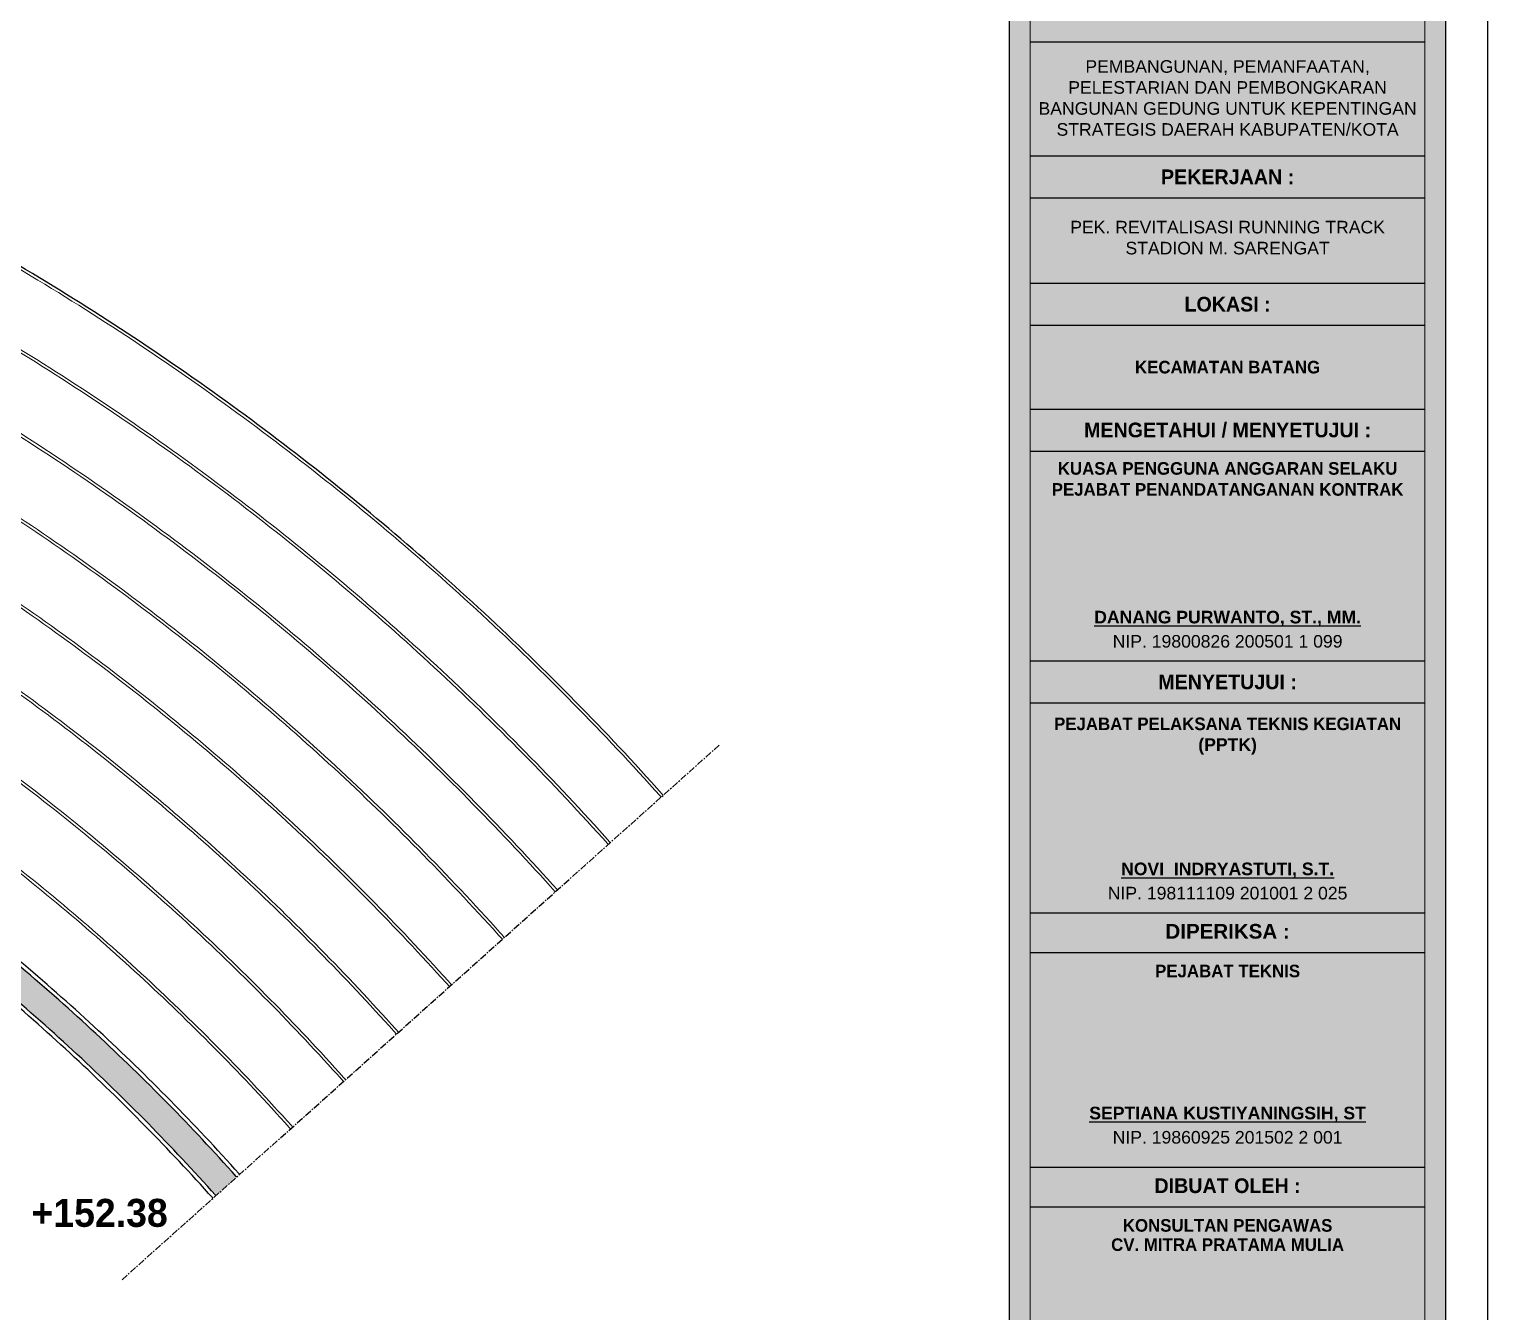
# Model space of a CAD drawing. Header units: centimetres. Extents: x -292707 to 138715, y -53922 to 66277.
# Drawn here: x 41609 to 44215, y -10887 to -8594 of the extents above; entities that cross this region are included whole.
import ezdxf
from ezdxf.xclip import XClip

# ---------------------------------------------------------------- set-up
doc = ezdxf.new("R2010")
doc.units = ezdxf.units.CM
doc.header["$XCLIPFRAME"] = 0
doc.linetypes.add('CENTER', pattern=[2, 1.25, -0.25, 0.25, -0.25])
for name, color, linetype in [('A-ALINE-1', 91, 'Continuous'), ('A-ALINE-2', 101, 'Continuous'), ('A-ALINE-4', 113, 'Continuous'), ('A-ALINE-7', 119, 'Continuous'), ('A-TEXT', 254, 'Continuous')]:
    doc.layers.add(name, color=color, linetype=linetype)
for name, color, linetype, lineweight, true_color in [('A-FILL-1', 250, 'Continuous', 0, 0x333333), ('A-FILL-4', 9, 'Continuous', 0, 0x808080), ('A-FILL-7', 7, 'Continuous', 0, 0xcccccc)]:
    doc.layers.add(name, color=color, linetype=linetype, lineweight=lineweight, true_color=true_color)
doc.layers.add('A-SWING AREA', color=7, linetype='Continuous', lineweight=0, true_color=0xf7f7f7, transparency=0.2)
doc.styles.add('Scale 170', font='GOTHICB.TTF', dxfattribs={"height": 50})

# ---------------------------------------------------------------- blocks, each defined once
blk = doc.blocks.new('hgfhgfh')
at = {"layer": 'A-FILL-7'}
h = blk.add_hatch(color=256, dxfattribs=at)
h.dxf.hatch_style = 1
h.paths.add_polyline_path([(48329.1, -25086.8), (39823.1, -25086.8, 0.929837), (39827.6, -32807.8), (48333.6, -32807.8, 0.942911)])
h.paths.add_polyline_path([(48332.1, -32757.8), (39829.4, -32757.8, -0.929395), (39824.9, -25136.8), (48327.6, -25136.8, -0.942549)], flags=16)
h.paths.add_polyline_path([(48331.9, -32750.8), (39829.7, -32750.8, -0.929332), (39825.2, -25143.8), (48327.4, -25143.8, -0.942498)], flags=0)
h.paths.add_polyline_path([(51488.5, -28964.6, -1), (51408.5, -28964.6, -1)], flags=0)
h.paths.add_polyline_path([(51483.5, -28964.6, -1), (51413.5, -28964.6, -1)], flags=0)
h.paths.add_polyline_path([(36628.5, -28964.9, -1), (36708.5, -28964.9, -1)], flags=0)
h.paths.add_polyline_path([(36633.5, -28964.9, -1), (36703.5, -28964.9, -1)], flags=0)
at = {"layer": 'A-ALINE-2', "ltscale": 0.14}
blk.add_arc((48104.3, -28947.4), 4890.2, 273.0231, 87.0365, dxfattribs=at)
at = {"layer": 'A-ALINE-7', "ltscale": 0.14}
for radius, start, end in [(3867.2, 273.3996, 86.6674), (3874.2, 273.3966, 86.6705), (3810.2, 273.425, 86.6426), (3817.2, 273.4218, 86.6457)]:
    blk.add_arc((48104.3, -28947.4), radius, start, end, dxfattribs=at)
at = {"layer": 'A-FILL-4', "ltscale": 0.14}
for radius, start, end in [(4885.2, 273.0247, 87.035), (4890.2, 273.0231, 87.0365), (4758.2, 273.0648, 86.9957), (4763.2, 273.0632, 86.9973), (4631.2, 273.1065, 86.9548), (4636.2, 273.1048, 86.9564), (4509.2, 273.1483, 86.9138), (4504.2, 273.15, 86.9121), (4377.2, 273.1954, 86.8676), (4382.2, 273.1936, 86.8694), (4250.2, 273.2428, 86.8212), (4255.2, 273.2409, 86.8231), (4123.2, 273.2924, 86.7726), (4128.2, 273.2904, 86.7745), (3996.2, 273.3443, 86.7217), (4001.2, 273.3422, 86.7237)]:
    blk.add_arc((48104.3, -28947.4), radius, start, end, dxfattribs=at)
blk = doc.blocks.new('jhgkjhkjhkjh')
at = {"layer": 'A-SWING AREA', "transparency": 33554457}
h = blk.add_hatch(color=256, dxfattribs=at)
h.dxf.hatch_style = 1
h.paths.add_polyline_path([(-933.61, 931.53), (-881.61, 931.53), (-881.61, 1218.53), (-933.61, 1218.53)])
at = {"layer": 'A-ALINE-1', "ltscale": 0.25}
blk.add_lwpolyline([(-933.61, 931.53), (-881.61, 931.53), (-881.61, 1218.53), (-933.61, 1218.53)], close=True, dxfattribs=at)
at = {"layer": 'A-ALINE-4', "ltscale": 0.25}
for points in [[(-931.11, 1130.19), (-884.11, 1130.19)], [(-931.11, 1116.61), (-884.11, 1116.61)], [(-931.11, 1111.61), (-884.11, 1111.61)], [(-931.11, 1101.44), (-884.11, 1101.44)], [(-931.11, 1096.44), (-884.11, 1096.44)], [(-931.11, 1086.44), (-884.11, 1086.44)], [(-931.11, 1081.44), (-884.11, 1081.44)], [(-931.11, 1056.44), (-884.11, 1056.44)], [(-931.11, 1051.44), (-884.11, 1051.44)], [(-931.11, 1026.44), (-884.11, 1026.44)], [(-931.11, 1021.72), (-884.11, 1021.72)], [(-931.11, 996.12), (-884.11, 996.12)], [(-931.11, 991.41), (-884.11, 991.41)]]:
    blk.add_lwpolyline(points, dxfattribs=at)
at = {"layer": 'A-FILL-1', "ltscale": 0.25}
blk.add_lwpolyline([(-1286.61, 931.53), (-933.61, 931.53), (-933.61, 1218.53), (-1286.61, 1218.53)], close=True, dxfattribs=at)
at = {"layer": 'A-FILL-1'}
blk.add_lwpolyline([(-931.11, 934.03), (-884.11, 934.03), (-884.11, 1216.03), (-931.11, 1216.03)], close=True, dxfattribs=at)
at = {"layer": 'Defpoints'}
blk.add_lwpolyline([(-1296.61, 926.53), (-876.61, 926.53), (-876.61, 1223.53), (-1296.61, 1223.53)], close=True, dxfattribs=at)
at = {"layer": 'A-TEXT', "ltscale": 0.25, "attachment_point": 5, "style": 'Scale 170'}
for s, insert, char_height in [('{\\fArial|b0|i0|c0|p34;PEMBANGUNAN, PEMANFAATAN, PELESTARIAN DAN PEMBONGKARAN BANGUNAN GEDUNG UNTUK KEPENTINGAN STRATEGIS DAERAH KABUPATEN/KOTA}', (-907.61, 1123.51), 1.5), ('PEKERJAAN :', (-907.61, 1114.11), 1.75), ('{\\fArial|b0|i0|c0|p34;PEK.^IREVITALISASI RUNNING TRACK STADION M. SARENGAT}', (-907.61, 1106.87), 1.5), ('{\\fCentury Gothic|b1|i0|c0|p34;LOKASI :}', (-907.61, 1098.94), 1.75), ('KECAMATAN BATANG', (-907.61, 1091.44), 1.5), ('{\\fCentury Gothic|b1|i0|c0|p34;MENGETAHUI / MENYETUJUI :}', (-907.61, 1083.94), 1.75), ('KUASA PENGGUNA ANGGARAN SELAKU PEJABAT PENANDATANGANAN KONTRAK', (-907.61, 1078.12), 1.5), ('{\\fArial|b1|i0|c0|p34;\\LDANANG PURWANTO, ST., MM.}', (-907.61, 1061.5), 1.5), ('{\\fArial|b0|i0|c0|p34;NIP. 19800826 200501 1 099}', (-907.61, 1058.77), 1.5), ('{\\fCentury Gothic|b1|i0|c0|p34;MENYETUJUI :}', (-907.61, 1053.94), 1.75), ('PEJABAT PELAKSANA TEKNIS KEGIATAN', (-907.61, 1048.94), 1.5), ('{\\fArial|b1|i0|c0|p34;(PPTK)}', (-907.61, 1046.25), 1.5), ('{\\fArial|b1|i0|c0|p34;\\LNOVI  INDRYASTUTI, S.T.}', (-907.61, 1031.5), 1.5), ('{\\fArial|b0|i0|c0|p34;NIP. 198111109 201001 2 025}', (-907.61, 1028.77), 1.5), ('{\\fArial|b1|i0|c0|p34;DIPERIKSA :}', (-907.61, 1024.22), 1.75), ('PEJABAT TEKNIS', (-907.61, 1019.49), 1.5), ('{\\fArial|b1|i0|c0|p34;\\LSEPTIANA KUSTIYANINGSIH, ST}', (-907.61, 1002.41), 1.5), ('{\\fArial|b0|i0|c0|p34;NIP. 19860925 201502 2 001}', (-907.61, 999.68), 1.5), ('DIBUAT OLEH :', (-907.61, 993.91), 1.75), ('KONSULTAN PENGAWAS', (-907.61, 989.18), 1.5), ('CV. MITRA PRATAMA MULIA', (-907.61, 986.89), 1.5)]:
    blk.add_mtext_dynamic_manual_height_columns(s, width=47, gutter_width=105, heights=[0], dxfattribs=dict(at, insert=insert, char_height=char_height))

msp = doc.modelspace()

# ---------------------------------------------------------------- linework, layer by layer
at = {"layer": 'A-TEXT', "linetype": 'CENTER', "ltscale": 10}
msp.add_lwpolyline([(41774.8, -10829.4), (42841.6, -9874.3)], dxfattribs=at)

# ---------------------------------------------------------------- block references
ref = msp.add_blockref('hgfhgfh', (-9005.7, 15722.1))
XClip(ref).set_block_clipping_path([(48362.687147392, -25432.3014289812), (50780.4761815135, -26551.4786331264), (51847.2929405713, -25596.3681012243), (50073.4422824412, -24073.3539977892), (48362.6871473952, -23914.9448532306)])
at = {"layer": 'A-TEXT', "xscale": 15, "yscale": 15, "zscale": 15}
msp.add_blockref('jhgkjhkjhkjh', (57364.4, -25570.2), dxfattribs=at)

# ---------------------------------------------------------------- texts
at = {"ltscale": 0.25, "insert": (41460.7, -10684.9), "char_height": 50, "attachment_point": 1, "style": 'Scale 170'}
msp.add_mtext_dynamic_manual_height_columns('STA +152.38', width=484.955, gutter_width=250, heights=[0], dxfattribs=at)

doc.saveas('drawing.dxf')
